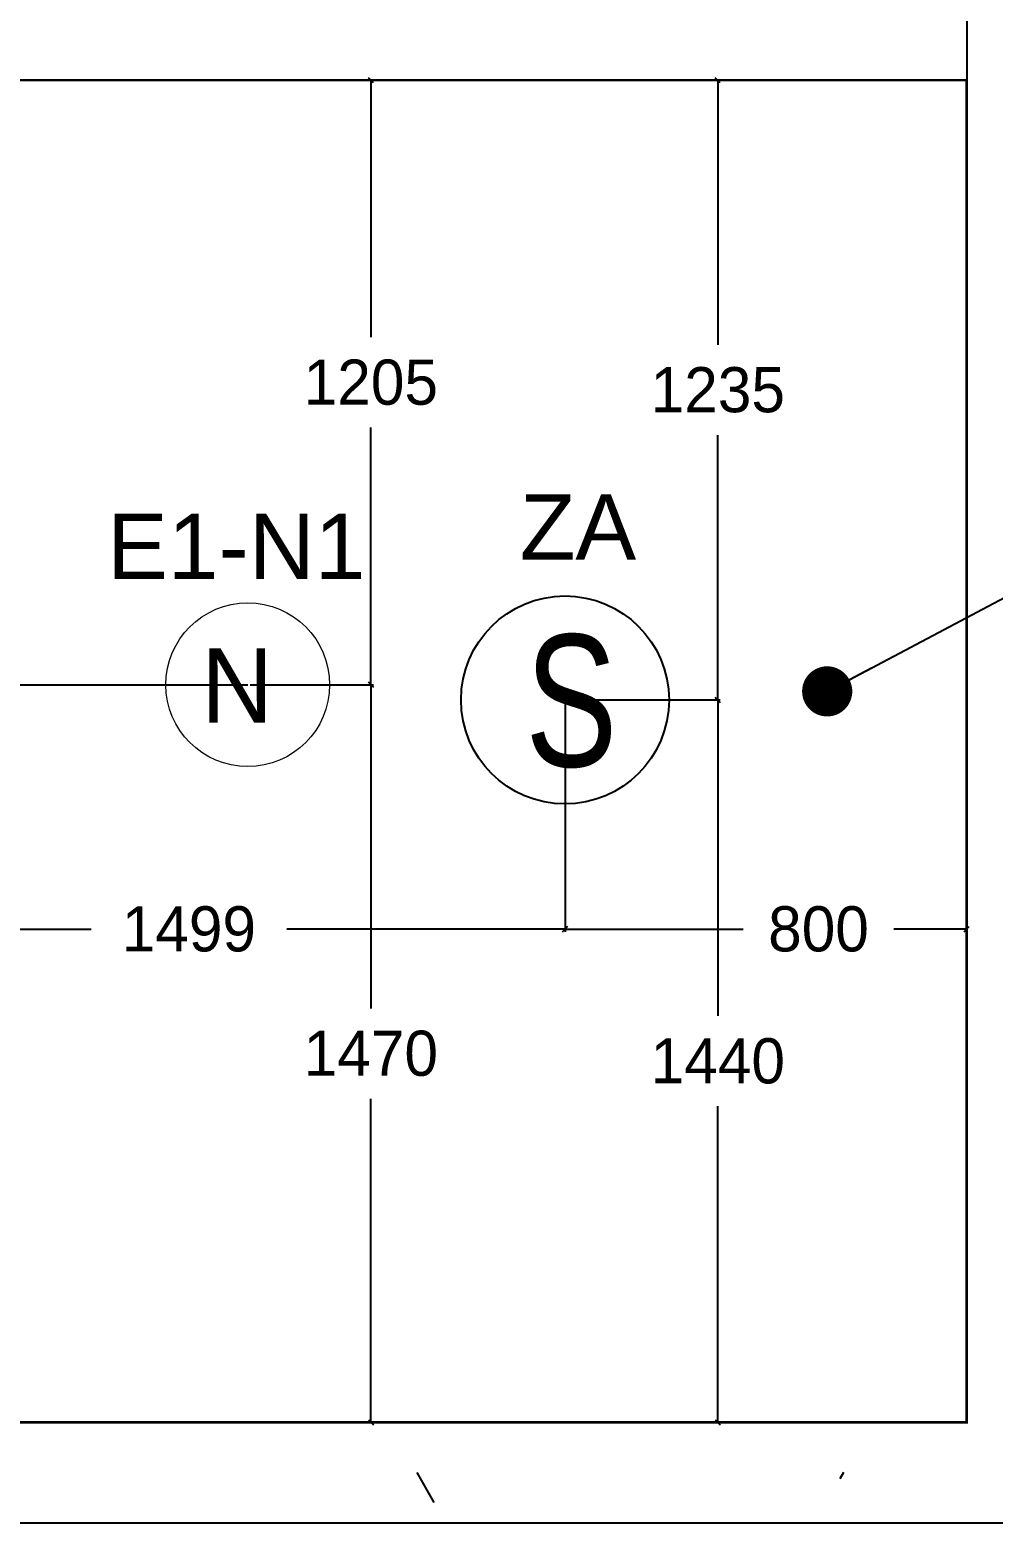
# Model space of a CAD drawing. Header units: millimetres. Extents: x -20146070 to 165023, y -3349561 to 35447.
# Drawn here: x -364038 to -362119, y -17339 to -14350 of the extents above; entities that cross this region are included whole.
import ezdxf
from ezdxf import colors
from ezdxf.entities.mleader import LeaderData, LeaderLine
from ezdxf.math import Vec2, Vec3

# ---------------------------------------------------------------- set-up
doc = ezdxf.new("R2010")
doc.units = ezdxf.units.MM
doc.header["$LTSCALE"] = 50
doc.header["$PDMODE"] = 35
doc.linetypes.add('CONTINOUS', pattern=[0])
doc.linetypes.add('Hidden', pattern=[7.14375, 4.7625, -2.38125])
doc.layers.get('Defpoints').update_dxf_attribs({"color": 8, "lineweight": 9})
for name, color, linetype in [('BLK 2 - 1ST  2ND STOREY PLAN 031023$0$A-_WALL----_H-1', 8, 'Continuous'), ('BLK 2 - 1ST  2ND STOREY PLAN 031023$0$A-_WALLPRTN_E-1', 8, 'Continuous'), ('BLK_2 - 1ST_2ND_STOREY_PLAN$0$A-_WALL----_H-1', 8, 'Continuous'), ('BLK_2 - 1ST_2ND_STOREY_PLAN$0$A-_WALLPRTN_E-1', 8, 'Continuous'), ('FM200SYS', 3, 'Hidden'), ('M-_FM200 PIPE', 1, 'Continuous'), ('M-_FM200---_A-_N', 7, 'Continuous'), ('M_FIREALAM-_E-', 10, 'Continuous'), ('NW_ARCHI RM NAME', 7, 'Continuous'), ('NW_FM200', 1, 'Continuous'), ('NW_GRID LINE', 8, 'Continuous')]:
    doc.layers.add(name, color=color, linetype=linetype)
doc.styles.add('RomanS', font='romans__.ttf', dxfattribs={"width": 0.75, "height": 40})
doc.dimstyles.new('DI (MINI 100)', dxfattribs={"dimscale": 500, "dimtxt": 0.18, "dimasz": 0.02, "dimexe": 0.01, "dimexo": 0.01, "dimgap": 0.09, "dimtad": 0, "dimtih": 1, "dimtoh": 1, "dimdec": 0, "dimzin": 0, "dimdsep": 46, "dimtxsty": 'Standard', "dimblk": 'OBLIQUE', "dimcen": 0.09, "dimadec": 0, "dimazin": 0, "dimtfac": 1, "dimtdec": 0, "dimtofl": 0, "dimtmove": 2, "dimatfit": 3, "dimfxl": 1, "dimtolj": 1, "dimtzin": 0, "dimarcsym": 0})

# ---------------------------------------------------------------- blocks, each defined once
blk = doc.blocks.new('_Oblique')
at = {"color": 0, "linetype": 'ByBlock', "lineweight": -2}
blk.add_line((-0.5, -0.5), (0.5, 0.5), dxfattribs=at)
blk = doc.blocks.new('*D272')
at = {"layer": 'Defpoints', "color": 0, "transparency": 16777216}
for p in [(-364471.4, -15654.5), (-362972, -15684.8), (-362972, -16141.7)]:
    blk.add_point(p, dxfattribs=at)
at = {"layer": 'NW_GRID LINE', "color": 0, "lineweight": -2, "transparency": 16777216}
for p, q in [((-364471.4, -15659.5), (-364471.4, -16146.7)), ((-362972, -15689.8), (-362972, -16146.7)), ((-364471.4, -16141.7), (-363916.7, -16141.7)), ((-362972, -16141.7), (-363526.7, -16141.7))]:
    blk.add_line(p, q, dxfattribs=at)
at = {"layer": 'NW_GRID LINE', "color": 0, "lineweight": -2, "transparency": 16777216, "xscale": 10, "yscale": 10, "zscale": 10, "rotation": 180}
blk.add_blockref('_Oblique', (-364471.4, -16141.7), dxfattribs=at)
at = {"layer": 'NW_GRID LINE', "color": 0, "lineweight": -2, "transparency": 16777216, "xscale": 10, "yscale": 10, "zscale": 10}
blk.add_blockref('_Oblique', (-362972, -16141.7), dxfattribs=at)
at = {"layer": 'NW_GRID LINE', "color": 0, "transparency": 16777216, "insert": (-363721.7, -16141.7), "char_height": 90, "attachment_point": 5}
blk.add_mtext('\\A1;1499', dxfattribs=at)
blk = doc.blocks.new('*D273')
at = {"layer": 'Defpoints', "color": 0, "transparency": 16777216}
for p in [(-362972, -15684.8), (-362171.5, -16141.7), (-362171.5, -16141.7)]:
    blk.add_point(p, dxfattribs=at)
at = {"layer": 'NW_GRID LINE', "color": 0, "lineweight": -2, "transparency": 16777216}
for p, q in [((-362972, -15689.8), (-362972, -16146.7)), ((-362972, -16141.7), (-362616.8, -16141.7)), ((-362171.5, -16141.7), (-362316.8, -16141.7)), ((-362171.5, -16136.7), (-362171.5, -16136.7))]:
    blk.add_line(p, q, dxfattribs=at)
at = {"layer": 'NW_GRID LINE', "color": 0, "lineweight": -2, "transparency": 16777216, "xscale": 10, "yscale": 10, "zscale": 10, "rotation": 180}
blk.add_blockref('_Oblique', (-362972, -16141.7), dxfattribs=at)
at = {"layer": 'NW_GRID LINE', "color": 0, "lineweight": -2, "transparency": 16777216, "xscale": 10, "yscale": 10, "zscale": 10}
blk.add_blockref('_Oblique', (-362171.5, -16141.7), dxfattribs=at)
at = {"layer": 'NW_GRID LINE', "color": 0, "transparency": 16777216, "insert": (-362466.8, -16141.7), "char_height": 90, "attachment_point": 5}
blk.add_mtext('\\A1;800', dxfattribs=at)
blk = doc.blocks.new('*D274')
at = {"layer": 'Defpoints', "color": 0, "transparency": 16777216}
for p in [(-362972, -15684.8), (-362667.5, -15684.8), (-363026.1, -17124.7)]:
    blk.add_point(p, dxfattribs=at)
at = {"layer": 'NW_GRID LINE', "color": 0, "lineweight": -2, "transparency": 16777216}
for p, q in [((-362967, -15684.8), (-362662.5, -15684.8)), ((-362667.5, -15684.8), (-362667.5, -16314.7)), ((-362667.5, -17124.7), (-362667.5, -16494.7)), ((-363021.1, -17124.7), (-362662.5, -17124.7))]:
    blk.add_line(p, q, dxfattribs=at)
at = {"layer": 'NW_GRID LINE', "color": 0, "lineweight": -2, "transparency": 16777216, "xscale": 10, "yscale": 10, "zscale": 10}
for p, rotation in [((-362667.5, -15684.8), 90), ((-362667.5, -17124.7), 270)]:
    blk.add_blockref('_Oblique', p, dxfattribs=dict(at, rotation=rotation))
at = {"layer": 'NW_GRID LINE', "color": 0, "transparency": 16777216, "insert": (-362667.5, -16404.7), "char_height": 90, "attachment_point": 5}
blk.add_mtext('\\A1;1440', dxfattribs=at)
blk = doc.blocks.new('*D275')
at = {"layer": 'Defpoints', "color": 0, "transparency": 16777216}
for p in [(-362728, -14449.7), (-362667.5, -14449.7), (-362972, -15684.8)]:
    blk.add_point(p, dxfattribs=at)
at = {"layer": 'NW_GRID LINE', "color": 0, "lineweight": -2, "transparency": 16777216}
for p, q in [((-362723, -14449.7), (-362662.5, -14449.7)), ((-362667.5, -14449.7), (-362667.5, -14977.2)), ((-362667.5, -15684.8), (-362667.5, -15157.2)), ((-362967, -15684.8), (-362662.5, -15684.8))]:
    blk.add_line(p, q, dxfattribs=at)
at = {"layer": 'NW_GRID LINE', "color": 0, "lineweight": -2, "transparency": 16777216, "xscale": 10, "yscale": 10, "zscale": 10}
for p, rotation in [((-362667.5, -14449.7), 90), ((-362667.5, -15684.8), 270)]:
    blk.add_blockref('_Oblique', p, dxfattribs=dict(at, rotation=rotation))
at = {"layer": 'NW_GRID LINE', "color": 0, "transparency": 16777216, "insert": (-362667.5, -15067.2), "char_height": 90, "attachment_point": 5}
blk.add_mtext('\\A1;1235', dxfattribs=at)
blk = doc.blocks.new('*D276')
at = {"layer": 'Defpoints', "color": 0, "transparency": 16777216}
for p in [(-363604.3, -15654.5), (-363359, -15654.5), (-363631.3, -17124.7)]:
    blk.add_point(p, dxfattribs=at)
at = {"layer": 'NW_GRID LINE', "color": 0, "lineweight": -2, "transparency": 16777216}
for p, q in [((-363599.3, -15654.5), (-363354, -15654.5)), ((-363359, -15654.5), (-363359, -16299.6)), ((-363359, -17124.7), (-363359, -16479.6)), ((-363626.3, -17124.7), (-363354, -17124.7))]:
    blk.add_line(p, q, dxfattribs=at)
at = {"layer": 'NW_GRID LINE', "color": 0, "lineweight": -2, "transparency": 16777216, "xscale": 10, "yscale": 10, "zscale": 10}
for p, rotation in [((-363359, -15654.5), 90), ((-363359, -17124.7), 270)]:
    blk.add_blockref('_Oblique', p, dxfattribs=dict(at, rotation=rotation))
at = {"layer": 'NW_GRID LINE', "color": 0, "transparency": 16777216, "insert": (-363359, -16389.6), "char_height": 90, "attachment_point": 5}
blk.add_mtext('\\A1;1470', dxfattribs=at)
blk = doc.blocks.new('*D277')
at = {"layer": 'Defpoints', "color": 0, "transparency": 16777216}
for p in [(-364004.8, -14449.7), (-363359, -14449.7), (-363604.3, -15654.5)]:
    blk.add_point(p, dxfattribs=at)
at = {"layer": 'NW_GRID LINE', "color": 0, "lineweight": -2, "transparency": 16777216}
for p, q in [((-363999.8, -14449.7), (-363354, -14449.7)), ((-363359, -14449.7), (-363359, -14962.1)), ((-363359, -15654.5), (-363359, -15142.1)), ((-363599.3, -15654.5), (-363354, -15654.5))]:
    blk.add_line(p, q, dxfattribs=at)
at = {"layer": 'NW_GRID LINE', "color": 0, "lineweight": -2, "transparency": 16777216, "xscale": 10, "yscale": 10, "zscale": 10}
for p, rotation in [((-363359, -14449.7), 90), ((-363359, -15654.5), 270)]:
    blk.add_blockref('_Oblique', p, dxfattribs=dict(at, rotation=rotation))
at = {"layer": 'NW_GRID LINE', "color": 0, "transparency": 16777216, "insert": (-363359, -15052.1), "char_height": 90, "attachment_point": 5}
blk.add_mtext('\\A1;1205', dxfattribs=at)
blk = doc.blocks.new('SMOKE')
at = {"color": 1}
blk.add_circle((10040707.4, 1663042.6), 202.4, dxfattribs=at)
at = {"color": 7, "linetype": 'CONTINOUS'}
ml = blk.add_multileader_mtext('Standard', dxfattribs=at)
ml.set_content('{\\fArial|b0|i0|c0|p34;S}', color=7, style='RomanS')
ml.set_leader_properties(color=10)
ml.build(insert=Vec2(0, 0))
ml.multileader.update_dxf_attribs({"dogleg_length": 3.34, "arrow_head_size": 171.1, "scale": 50})
ctx = ml.context
ctx.base_point, ctx.scale, ctx.char_height, ctx.arrow_head_size, ctx.landing_gap_size, ctx.plane_origin = Vec3(10040458.9, 1663039.1), 50, 256.669, 171.1, 171.1, Vec3(10036247.2, 1658323.4)
notes = []
notes.append((ctx, [(0, (0, 0, 0), (0, 0), (1, 0), 1, [])]))
ctx.mtext.insert, ctx.mtext.flow_direction = Vec3(10040630, 1663169.6), 5
for ctx, leaders in notes:
    for number, flags, end, landing, length, lines in leaders:
        leader = LeaderData()
        leader.index, (leader.has_last_leader_line, leader.has_dogleg_vector, leader.attachment_direction) = number, flags
        leader.last_leader_point, leader.dogleg_vector, leader.dogleg_length = Vec3(end), Vec3(landing), length
        for number, points, colour, breaks in lines:
            line = LeaderLine()
            line.index, line.vertices, line.color, line.breaks = number, Vec3.list(points), colors.encode_raw_color(colour), breaks
            leader.lines.append(line)
        ctx.leaders.append(leader)

msp = doc.modelspace()

# ---------------------------------------------------------------- hatches: boundary and pattern name
at = {"layer": 'BLK 2 - 1ST  2ND STOREY PLAN 031023$0$A-_WALL----_H-1'}
h = msp.add_hatch(dxfattribs=at)
h.set_pattern_fill('FP_3', color=256, style=0, pattern_type=2)
h.set_pattern_definition([(0, (-229985.17, 42727.71), (1016, 254), [83.82, -678.18, 83.82, -678.18, -4064]), (0, (-229985.17, 42727.71), (1016, 254), [-1524, 83.82, -1440.18, 83.82, -678.18, -1778]), (0, (-229985.17, 42727.71), (1016, 254), [-3810, 83.82, -424.18, 83.82, -1186.18]), (120, (-229604.17, 42854.71), (-727.97045, 752.8818), [83.82, -678.18, 83.82, -678.18, -4064]), (120, (-229604.17, 42854.71), (-727.97045, 752.8818), [-1524, 83.82, -1440.18, 83.82, -678.18, -1778]), (120, (-229604.17, 42854.71), (-727.97045, 752.8818), [-3810, 83.82, -424.18, 83.82, -1186.18]), (240, (-229477.17, 43362.71), (-288.02955, -1006.8818), [83.82, -678.18, 83.82, -678.18, -4064]), (240, (-229477.17, 43362.71), (-288.02955, -1006.8818), [-1524, 83.82, -1440.18, 83.82, -678.18, -1778]), (240, (-229477.17, 43362.71), (-288.02955, -1006.8818), [-3810, 83.82, -424.18, 83.82, -1186.18])])
h.paths.add_polyline_path([(-357921.5, -17324.7), (-357921.5, -17224.7), (-360771.5, -17224.7), (-360771.5, -17324.7), (-357931.8, -17324.7)])
h.paths.add_polyline_path([(-361877.4, -17324.7), (-361871.5, -17324.7), (-361871.5, -17224.7), (-365471.5, -17224.7), (-365471.5, -17324.7), (-364816.1, -17324.7)])
at = {"layer": 'BLK_2 - 1ST_2ND_STOREY_PLAN$0$A-_WALL----_H-1'}
h = msp.add_hatch(dxfattribs=at)
h.set_pattern_fill('FP_3', color=256, style=0, pattern_type=2)
h.set_pattern_definition([(0, (-229985.17, 42727.71), (1016, 254), [83.82, -678.18, 83.82, -678.18, -4064]), (0, (-229985.17, 42727.71), (1016, 254), [-1524, 83.82, -1440.18, 83.82, -678.18, -1778]), (0, (-229985.17, 42727.71), (1016, 254), [-3810, 83.82, -424.18, 83.82, -1186.18]), (120, (-229604.17, 42854.71), (-727.97045, 752.8818), [83.82, -678.18, 83.82, -678.18, -4064]), (120, (-229604.17, 42854.71), (-727.97045, 752.8818), [-1524, 83.82, -1440.18, 83.82, -678.18, -1778]), (120, (-229604.17, 42854.71), (-727.97045, 752.8818), [-3810, 83.82, -424.18, 83.82, -1186.18]), (240, (-229477.17, 43362.71), (-288.02955, -1006.8818), [83.82, -678.18, 83.82, -678.18, -4064]), (240, (-229477.17, 43362.71), (-288.02955, -1006.8818), [-1524, 83.82, -1440.18, 83.82, -678.18, -1778]), (240, (-229477.17, 43362.71), (-288.02955, -1006.8818), [-3810, 83.82, -424.18, 83.82, -1186.18])])
h.paths.add_polyline_path([(-357921.5, -17324.7), (-357921.5, -17224.7), (-360771.5, -17224.7), (-360771.5, -17324.7), (-357931.8, -17324.7)])
h.paths.add_polyline_path([(-361877.4, -17324.7), (-361871.5, -17324.7), (-361871.5, -17224.7), (-365471.5, -17224.7), (-365471.5, -17324.7), (-364816.1, -17324.7)])

# ---------------------------------------------------------------- linework, layer by layer
at = {"layer": 'BLK 2 - 1ST  2ND STOREY PLAN 031023$0$A-_WALLPRTN_E-1'}
for p, q in [((-362171.5, -14249.7), (-362171.5, -17124.7)), ((-362171.5, -17124.7), (-365271.5, -17124.7)), ((-365471.5, -17324.7), (-361871.5, -17324.7))]:
    msp.add_line(p, q, dxfattribs=at)
at = {"layer": 'BLK_2 - 1ST_2ND_STOREY_PLAN$0$A-_WALLPRTN_E-1'}
for p, q in [((-362171.5, -14249.7), (-362171.5, -17124.7)), ((-365271.5, -14449.7), (-362171.5, -14449.7)), ((-365471.5, -17324.7), (-361871.5, -17324.7))]:
    msp.add_line(p, q, dxfattribs=at)
at = {"layer": 'FM200SYS', "color": 1, "linetype": 'ByBlock', "lineweight": 9}
msp.add_circle((-363604.3, -15654.5), 163.2, dxfattribs=at)
at = {"layer": 'M-_FM200 PIPE'}
msp.add_line((-365095.2, -15654.5), (-363604.3, -15654.5), dxfattribs=at)
at = {"layer": 'NW_FM200', "color": 2, "const_width": 5}
msp.add_lwpolyline([(-365271.5, -14449.7), (-362171.5, -14449.7), (-362171.5, -17124.7), (-365271.5, -17124.7)], close=True, dxfattribs=at)

# ---------------------------------------------------------------- block references
at = {"layer": 'M_FIREALAM-_E-'}
for p, xscale, yscale, zscale in [((-13215027, -2136319.2), 1.28, 1.28, 1.28), ((-12842896.3, -2136319.2), 1.28, 1.28, 1.28), ((-13209527.3, -2137019.4), 1.28, 1.28, 1.28), ((-12837356.5, -2137100.4), 1.28, 1.28, 1.28), ((-13215027, -2138819.2), 1.28, 1.28, 1.28), ((-12842882.2, -2139119.2), 1.28, 1.28, 1.28), ((-12837356.5, -2141062.9), 1.28, 1.28, 1.28), ((-13209538.6, -2141143.9), 1.28, 1.28, 1.28), ((-13213677.1, -2141531.7), 1.28, 1.28, 1.28), ((-12844197.6, -2141531.7), 1.28, 1.28, 1.28), ((-12841946.4, -2141531.7), 1.28, 1.28, 1.28), ((-10273997.7, -1718610.1), 1.024, 1.024, 1.024), ((-10644656.4, -1718640.4), 1.024, 1.024, 1.024), ((-10272498.3, -1718640.4), 1.024, 1.024, 1.024)]:
    msp.add_blockref('SMOKE', p, dxfattribs=dict(at, xscale=xscale, yscale=yscale, zscale=zscale))

# ---------------------------------------------------------------- texts
at = {"layer": 'FM200SYS', "color": 1, "lineweight": 9, "insert": (-363553.7, -15730.3, 306774.9), "char_height": 148.3, "width": 463.712, "attachment_point": 1, "rotation": 180}
msp.add_mtext('N', dxfattribs=at)
at = {"layer": 'M-_FM200---_A-_N', "color": 0, "lineweight": -3, "ltscale": 300, "char_height": 129.999, "attachment_point": 1}
for s, insert in [('{\\f@Arial Unicode MS|b0|i0|c0|p34;ZA}', (-363062.3, -15275)), ('{\\f@Arial Unicode MS|b0|i0|c0|p34;E1-N1}', (-363884.7, -15313.9))]:
    msp.add_mtext_dynamic_manual_height_columns(s, width=743.082, gutter_width=928.6, heights=[0], dxfattribs=dict(at, insert=insert))

# ---------------------------------------------------------------- dimensions: what is measured, and where the dimension line sits
at = {"layer": 'NW_GRID LINE', "color": 5}
for base, p1, p2, picture, middle in [((-363359, -14449.7), (-363604.3, -15654.5), (-364004.8, -14449.7), '*D277', (-363359, -15052.1)), ((-363359, -15654.5), (-363631.3, -17124.7), (-363604.3, -15654.5), '*D276', (-363359, -16389.6))]:
    dim = msp.add_linear_dim(base=base, p1=p1, p2=p2, angle=90, dimstyle='DI (MINI 100)', dxfattribs=at)
    dim.commit()
    dim.dimension.update_dxf_attribs({"geometry": picture, "text_midpoint": middle})
at = {"layer": 'NW_GRID LINE', "color": 6}
for base, p1, p2, picture, middle in [((-362667.5, -14449.7), (-362972, -15684.8), (-362728, -14449.7), '*D275', (-362667.5, -15067.2)), ((-362667.5, -15684.8), (-363026.1, -17124.7), (-362972, -15684.8), '*D274', (-362667.5, -16404.7))]:
    dim = msp.add_linear_dim(base=base, p1=p1, p2=p2, angle=90, dimstyle='DI (MINI 100)', dxfattribs=at)
    dim.commit()
    dim.dimension.update_dxf_attribs({"geometry": picture, "text_midpoint": middle})
dim = msp.add_linear_dim(base=(-362972, -16141.7), p1=(-364471.4, -15654.5), p2=(-362972, -15684.8), dimstyle='DI (MINI 100)', dxfattribs=at)
dim.commit()
dim.dimension.update_dxf_attribs({"geometry": '*D272', "text_midpoint": (-363721.7, -16141.7)})
dim = msp.add_linear_dim(base=(-362171.5413, -16141.7198), p1=(-362971.9724, -15684.8319), p2=(-362171.5413, -16141.7198), dimstyle='DI (MINI 100)', dxfattribs=at)
dim.commit()
dim.dimension.update_dxf_attribs({"geometry": '*D273', "text_midpoint": (-362466.7568, -16141.7198), "dimtype": 160})

# ---------------------------------------------------------------- leaders
at = {"layer": 'NW_ARCHI RM NAME'}
msp.add_leader([(-362449.5, -15667.8), (-361541.6, -15186.9), (-361261.4, -15186.9)], dimstyle='DI (MINI 100)', override={"dimasz": 0.2, "dimgap": 0.09, "dimtad": 0, "dimldrblk": 'Dot'}, dxfattribs=at)

doc.saveas('drawing.dxf')
